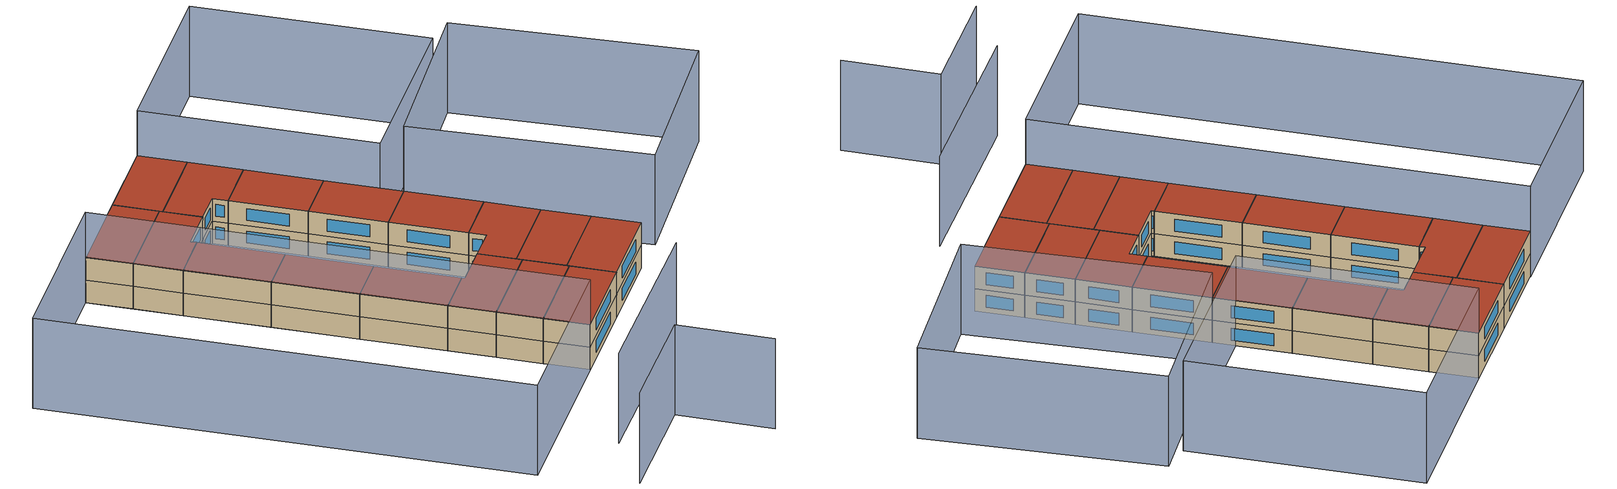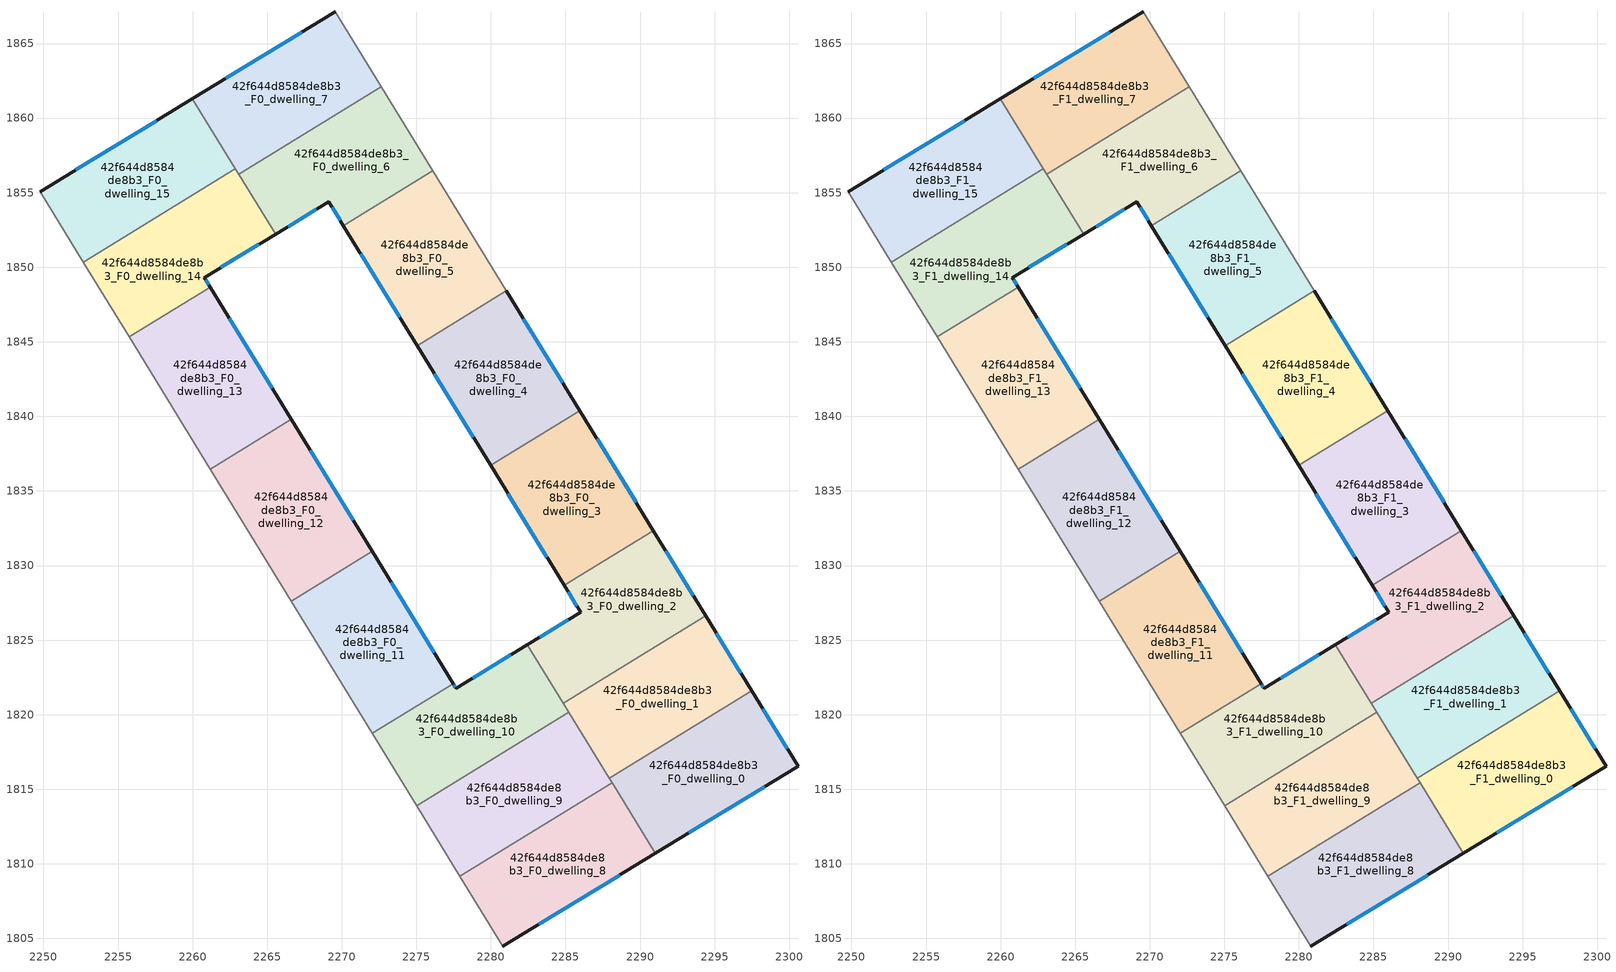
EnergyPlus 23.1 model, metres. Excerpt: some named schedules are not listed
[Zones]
42f644d8584de8b3_F0_dwelling_0
 floor ground (EU_floor_Construction): 2297.49,1821.59 2300.59,1816.54 2291.03,1810.71 2287.95,1815.73 z0
 wall outside (EU_wall_Construction): 2291.03,1810.71 2300.59,1816.54 2297.49,1821.59 z0:3
 wall to 42f644d8584de8b3_F0_dwelling_1 (EU_wall_Construction): 2297.49,1821.59 2287.95,1815.73 z0:3
 wall to 42f644d8584de8b3_F0_dwelling_8 (EU_wall_Construction): 2288.13,1815.44 2291.03,1810.71 z0:3
 wall to 42f644d8584de8b3_F0_dwelling_9 (EU_wall_Construction): 2287.95,1815.73 2288.13,1815.44 z0:3
 window (EU_Window_Construction): 2293.27,1812.08 2298.35,1815.17 / 2299.86,1817.72 2298.22,1820.4 z0.7:2.3
42f644d8584de8b3_F0_dwelling_1
 floor ground (EU_floor_Construction): 2294.4,1826.63 2297.49,1821.59 2287.95,1815.73 2284.85,1820.77 z0
 wall outside (EU_wall_Construction): 2297.49,1821.59 2294.4,1826.63 z0:3
 wall to 42f644d8584de8b3_F0_dwelling_2 (EU_wall_Construction): 2294.4,1826.63 2284.85,1820.77 z0:3
 wall to 42f644d8584de8b3_F0_dwelling_9 (EU_wall_Construction): 2285.24,1820.15 2287.95,1815.73 z0:3
 wall to 42f644d8584de8b3_F0_dwelling_10 (EU_wall_Construction): 2284.86,1820.77 2285.24,1820.15 z0:3
 window (EU_Window_Construction): 2296.76,1822.77 2295.13,1825.45 z0.7:2.3
42f644d8584de8b3_F0_dwelling_10
 floor ground (EU_floor_Construction): 2282.45,1824.69 2285.24,1820.15 2275.03,1813.89 2272.05,1818.76 2277.48,1822.09 2277.67,1821.78 z0
 wall outside (EU_wall_Construction): 2282.45,1824.69 2277.67,1821.78 2277.48,1822.09 z0:3
 wall to 42f644d8584de8b3_F0_dwelling_9 (EU_wall_Construction): 2275.03,1813.89 2285.24,1820.15 z0:3
 wall adiabatic (EU_wall_Construction): 2272.05,1818.76 2275.03,1813.89 z0:3
 wall to 42f644d8584de8b3_F0_dwelling_11 (EU_wall_Construction): 2277.48,1822.09 2272.05,1818.76 z0:3
 wall to 42f644d8584de8b3_F0_dwelling_2 (EU_wall_Construction): 2284.86,1820.77 2282.45,1824.69 z0:3
 window (EU_Window_Construction): 2281.33,1824 2278.79,1822.46 / 2277.62,1821.85 2277.52,1822.01 z0.7:2.3
42f644d8584de8b3_F0_dwelling_11
 floor ground (EU_floor_Construction): 2272.04,1830.94 2277.48,1822.09 2272.05,1818.76 2266.61,1827.61 z0
 wall outside (EU_wall_Construction): 2277.48,1822.09 2272.04,1830.94 z0:3
 wall adiabatic (EU_wall_Construction): 2266.61,1827.61 2272.05,1818.76 z0:3
 wall to 42f644d8584de8b3_F0_dwelling_12 (EU_wall_Construction): 2272.04,1830.94 2266.61,1827.61 z0:3
 window (EU_Window_Construction): 2276.2,1824.17 2273.32,1828.86 z0.7:2.3
42f644d8584de8b3_F0_dwelling_12
 floor ground (EU_floor_Construction): 2266.61,1839.8 2272.04,1830.94 2266.61,1827.61 2261.18,1836.47 z0
 wall outside (EU_wall_Construction): 2272.04,1830.94 2266.61,1839.8 z0:3
 wall adiabatic (EU_wall_Construction): 2261.18,1836.47 2266.61,1827.61 z0:3
 wall to 42f644d8584de8b3_F0_dwelling_13 (EU_wall_Construction): 2266.61,1839.8 2261.18,1836.47 z0:3
 window (EU_Window_Construction): 2270.77,1833.02 2267.89,1837.72 z0.7:2.3
42f644d8584de8b3_F0_dwelling_13
 floor ground (EU_floor_Construction): 2261.17,1848.66 2266.61,1839.8 2261.18,1836.47 2255.74,1845.33 z0
 wall outside (EU_wall_Construction): 2266.61,1839.8 2261.17,1848.66 z0:3
 wall adiabatic (EU_wall_Construction): 2255.74,1845.33 2261.18,1836.47 z0:3
 wall to 42f644d8584de8b3_F0_dwelling_14 (EU_wall_Construction): 2261.17,1848.66 2255.74,1845.33 z0:3
 window (EU_Window_Construction): 2265.33,1841.88 2262.45,1846.58 z0.7:2.3
42f644d8584de8b3_F0_dwelling_14
 floor ground (EU_floor_Construction): 2262.87,1856.6 2265.56,1852.21 2260.78,1849.3 2261.17,1848.66 2255.74,1845.33 2252.67,1850.34 z0
 wall outside (EU_wall_Construction): 2261.17,1848.66 2260.78,1849.3 2265.56,1852.21 z0:3
 wall adiabatic (EU_wall_Construction): 2252.67,1850.34 2255.74,1845.33 z0:3
 wall to 42f644d8584de8b3_F0_dwelling_15 (EU_wall_Construction): 2262.87,1856.6 2252.67,1850.34 z0:3
 wall to 42f644d8584de8b3_F0_dwelling_6 (EU_wall_Construction): 2265.56,1852.21 2263.09,1856.24 z0:3
 wall to 42f644d8584de8b3_F0_dwelling_7 (EU_wall_Construction): 2263.09,1856.24 2262.87,1856.6 z0:3
 window (EU_Window_Construction): 2261.9,1849.99 2264.44,1851.53 / 2261.08,1848.81 2260.87,1849.15 z0.7:2.3
42f644d8584de8b3_F0_dwelling_15
 floor ground (EU_floor_Construction): 2259.99,1861.3 2262.87,1856.6 2252.67,1850.34 2249.77,1855.07 z0
 wall outside (EU_wall_Construction): 2259.99,1861.3 2249.77,1855.07 z0:3
 wall adiabatic (EU_wall_Construction): 2249.77,1855.07 2252.67,1850.34 z0:3
 wall to 42f644d8584de8b3_F0_dwelling_7 (EU_wall_Construction): 2262.87,1856.6 2259.99,1861.3 z0:3
 window (EU_Window_Construction): 2257.59,1859.83 2252.17,1856.53 z0.7:2.3
42f644d8584de8b3_F0_dwelling_2
 floor ground (EU_floor_Construction): 2290.9,1832.34 2294.4,1826.63 2284.85,1820.77 2282.45,1824.69 2286.03,1826.86 2284.91,1828.67 z0
 wall outside (EU_wall_Construction): 2294.4,1826.63 2290.9,1832.34 / 2284.91,1828.67 2286.03,1826.86 2282.45,1824.69 z0:3
 wall to 42f644d8584de8b3_F0_dwelling_3 (EU_wall_Construction): 2290.9,1832.34 2284.91,1828.67 z0:3
 window (EU_Window_Construction): 2293.58,1827.97 2291.72,1831 / 2285.19,1826.35 2283.29,1825.2 / 2285.17,1828.25 2285.76,1827.29 z0.7:2.3
42f644d8584de8b3_F0_dwelling_3
 floor ground (EU_floor_Construction): 2285.96,1840.38 2290.9,1832.34 2284.91,1828.67 2279.98,1836.71 z0
 wall outside (EU_wall_Construction): 2279.98,1836.71 2284.91,1828.67 / 2290.9,1832.34 2285.96,1840.38 z0:3
 wall to 42f644d8584de8b3_F0_dwelling_4 (EU_wall_Construction): 2285.96,1840.38 2279.98,1836.71 z0:3
 window (EU_Window_Construction): 2281.14,1834.82 2283.76,1830.56 / 2289.74,1834.23 2287.12,1838.49 z0.7:2.3
42f644d8584de8b3_F0_dwelling_4
 floor ground (EU_floor_Construction): 2281.03,1848.42 2285.96,1840.38 2279.98,1836.71 2275.05,1844.75 z0
 wall outside (EU_wall_Construction): 2275.05,1844.75 2279.98,1836.71 / 2285.96,1840.38 2281.03,1848.42 z0:3
 wall to 42f644d8584de8b3_F0_dwelling_5 (EU_wall_Construction): 2281.03,1848.42 2275.05,1844.75 z0:3
 window (EU_Window_Construction): 2276.21,1842.86 2278.82,1838.6 / 2284.8,1842.27 2282.19,1846.53 z0.7:2.3
42f644d8584de8b3_F0_dwelling_5
 floor ground (EU_floor_Construction): 2276.09,1856.46 2281.03,1848.42 2275.05,1844.75 2270.11,1852.79 z0
 wall outside (EU_wall_Construction): 2270.11,1852.79 2275.05,1844.75 z0:3
 wall to 42f644d8584de8b3_F0_dwelling_6 (EU_wall_Construction): 2276.09,1856.46 2270.11,1852.79 z0:3
 wall adiabatic (EU_wall_Construction): 2281.03,1848.42 2276.09,1856.46 z0:3
 window (EU_Window_Construction): 2271.27,1850.9 2273.89,1846.64 z0.7:2.3
42f644d8584de8b3_F0_dwelling_6
 floor ground (EU_floor_Construction): 2272.64,1862.1 2276.09,1856.46 2270.11,1852.79 2269.13,1854.39 2265.56,1852.21 2263.09,1856.24 z0
 wall outside (EU_wall_Construction): 2265.56,1852.21 2269.13,1854.39 2270.11,1852.79 z0:3
 wall to 42f644d8584de8b3_F0_dwelling_7 (EU_wall_Construction): 2272.64,1862.1 2263.09,1856.24 z0:3
 wall adiabatic (EU_wall_Construction): 2276.09,1856.46 2272.64,1862.1 z0:3
 window (EU_Window_Construction): 2269.36,1854.01 2269.88,1853.17 / 2266.4,1852.73 2268.3,1853.88 z0.7:2.3
42f644d8584de8b3_F0_dwelling_7
 floor ground (EU_floor_Construction): 2269.55,1867.12 2272.64,1862.1 2263.09,1856.24 2259.99,1861.3 z0
 wall outside (EU_wall_Construction): 2269.55,1867.12 2259.99,1861.3 z0:3
 wall adiabatic (EU_wall_Construction): 2272.64,1862.1 2269.55,1867.12 z0:3
 window (EU_Window_Construction): 2267.31,1865.75 2262.24,1862.66 z0.7:2.3
42f644d8584de8b3_F0_dwelling_8
 floor ground (EU_floor_Construction): 2288.13,1815.44 2291.03,1810.71 2280.81,1804.48 2277.92,1809.18 z0
 wall outside (EU_wall_Construction): 2280.81,1804.48 2291.03,1810.71 z0:3
 wall adiabatic (EU_wall_Construction): 2277.92,1809.18 2280.81,1804.48 z0:3
 wall to 42f644d8584de8b3_F0_dwelling_9 (EU_wall_Construction): 2288.13,1815.44 2277.92,1809.18 z0:3
 window (EU_Window_Construction): 2283.21,1805.95 2288.63,1809.25 z0.7:2.3
42f644d8584de8b3_F0_dwelling_9
 floor ground (EU_floor_Construction): 2285.24,1820.15 2288.13,1815.44 2277.92,1809.18 2275.03,1813.89 z0
 wall adiabatic (EU_wall_Construction): 2275.03,1813.89 2277.92,1809.18 z0:3
42f644d8584de8b3_F1_dwelling_0
 floor to 42f644d8584de8b3_F0_dwelling_0 (EU_floor_Construction): 2297.49,1821.59 2300.59,1816.54 2291.03,1810.71 2287.95,1815.73 z3
 wall outside (EU_wall_Construction): 2291.03,1810.71 2300.59,1816.54 2297.49,1821.59 z3:6
 wall to 42f644d8584de8b3_F1_dwelling_1 (EU_wall_Construction): 2297.49,1821.59 2287.95,1815.73 z3:6
 wall to 42f644d8584de8b3_F1_dwelling_8 (EU_wall_Construction): 2288.13,1815.44 2291.03,1810.71 z3:6
 wall to 42f644d8584de8b3_F1_dwelling_9 (EU_wall_Construction): 2287.95,1815.73 2288.13,1815.44 z3:6
 window (EU_Window_Construction): 2293.27,1812.08 2298.35,1815.17 / 2299.86,1817.72 2298.22,1820.4 z3.7:5.3
 roof outside (EU_roof_Construction): 2300.59,1816.54 2297.49,1821.59 2287.95,1815.73 2291.03,1810.71 z6
42f644d8584de8b3_F1_dwelling_1
 floor to 42f644d8584de8b3_F0_dwelling_1 (EU_floor_Construction): 2294.4,1826.63 2297.49,1821.59 2287.95,1815.73 2284.85,1820.77 z3
 wall outside (EU_wall_Construction): 2297.49,1821.59 2294.4,1826.63 z3:6
 wall to 42f644d8584de8b3_F1_dwelling_2 (EU_wall_Construction): 2294.4,1826.63 2284.85,1820.77 z3:6
 wall to 42f644d8584de8b3_F1_dwelling_9 (EU_wall_Construction): 2285.24,1820.15 2287.95,1815.73 z3:6
 wall to 42f644d8584de8b3_F1_dwelling_10 (EU_wall_Construction): 2284.86,1820.77 2285.24,1820.15 z3:6
 window (EU_Window_Construction): 2296.76,1822.77 2295.13,1825.45 z3.7:5.3
 roof outside (EU_roof_Construction): 2297.49,1821.59 2294.4,1826.63 2284.85,1820.77 2287.95,1815.73 z6
42f644d8584de8b3_F1_dwelling_10
 floor to 42f644d8584de8b3_F0_dwelling_10 (EU_floor_Construction): 2282.45,1824.69 2285.24,1820.15 2275.03,1813.89 2272.05,1818.76 2277.48,1822.09 2277.67,1821.78 z3
 wall outside (EU_wall_Construction): 2282.45,1824.69 2277.67,1821.78 2277.48,1822.09 z3:6
 wall to 42f644d8584de8b3_F1_dwelling_9 (EU_wall_Construction): 2275.03,1813.89 2285.24,1820.15 z3:6
 wall adiabatic (EU_wall_Construction): 2272.05,1818.76 2275.03,1813.89 z3:6
 wall to 42f644d8584de8b3_F1_dwelling_11 (EU_wall_Construction): 2277.48,1822.09 2272.05,1818.76 z3:6
 wall to 42f644d8584de8b3_F1_dwelling_2 (EU_wall_Construction): 2284.86,1820.77 2282.45,1824.69 z3:6
 window (EU_Window_Construction): 2281.33,1824 2278.79,1822.46 / 2277.62,1821.85 2277.52,1822.01 z3.7:5.3
 roof outside (EU_roof_Construction): 2285.24,1820.15 2282.45,1824.69 2277.67,1821.78 2277.48,1822.09 2272.05,1818.76 2275.03,1813.89 z6
42f644d8584de8b3_F1_dwelling_11
 floor to 42f644d8584de8b3_F0_dwelling_11 (EU_floor_Construction): 2272.04,1830.94 2277.48,1822.09 2272.05,1818.76 2266.61,1827.61 z3
 wall outside (EU_wall_Construction): 2277.48,1822.09 2272.04,1830.94 z3:6
 wall adiabatic (EU_wall_Construction): 2266.61,1827.61 2272.05,1818.76 z3:6
 wall to 42f644d8584de8b3_F1_dwelling_12 (EU_wall_Construction): 2272.04,1830.94 2266.61,1827.61 z3:6
 window (EU_Window_Construction): 2276.2,1824.17 2273.32,1828.86 z3.7:5.3
 roof outside (EU_roof_Construction): 2277.48,1822.09 2272.04,1830.94 2266.61,1827.61 2272.05,1818.76 z6
42f644d8584de8b3_F1_dwelling_12
 floor to 42f644d8584de8b3_F0_dwelling_12 (EU_floor_Construction): 2266.61,1839.8 2272.04,1830.94 2266.61,1827.61 2261.18,1836.47 z3
 wall outside (EU_wall_Construction): 2272.04,1830.94 2266.61,1839.8 z3:6
 wall adiabatic (EU_wall_Construction): 2261.18,1836.47 2266.61,1827.61 z3:6
 wall to 42f644d8584de8b3_F1_dwelling_13 (EU_wall_Construction): 2266.61,1839.8 2261.18,1836.47 z3:6
 window (EU_Window_Construction): 2270.77,1833.02 2267.89,1837.72 z3.7:5.3
 roof outside (EU_roof_Construction): 2272.04,1830.94 2266.61,1839.8 2261.18,1836.47 2266.61,1827.61 z6
42f644d8584de8b3_F1_dwelling_13
 floor to 42f644d8584de8b3_F0_dwelling_13 (EU_floor_Construction): 2261.17,1848.66 2266.61,1839.8 2261.18,1836.47 2255.74,1845.33 z3
 wall outside (EU_wall_Construction): 2266.61,1839.8 2261.17,1848.66 z3:6
 wall adiabatic (EU_wall_Construction): 2255.74,1845.33 2261.18,1836.47 z3:6
 wall to 42f644d8584de8b3_F1_dwelling_14 (EU_wall_Construction): 2261.17,1848.66 2255.74,1845.33 z3:6
 window (EU_Window_Construction): 2265.33,1841.88 2262.45,1846.58 z3.7:5.3
 roof outside (EU_roof_Construction): 2266.61,1839.8 2261.17,1848.66 2255.74,1845.33 2261.18,1836.47 z6
42f644d8584de8b3_F1_dwelling_14
 floor to 42f644d8584de8b3_F0_dwelling_14 (EU_floor_Construction): 2262.87,1856.6 2265.56,1852.21 2260.78,1849.3 2261.17,1848.66 2255.74,1845.33 2252.67,1850.34 z3
 wall outside (EU_wall_Construction): 2261.17,1848.66 2260.78,1849.3 2265.56,1852.21 z3:6
 wall adiabatic (EU_wall_Construction): 2252.67,1850.34 2255.74,1845.33 z3:6
 wall to 42f644d8584de8b3_F1_dwelling_15 (EU_wall_Construction): 2262.87,1856.6 2252.67,1850.34 z3:6
 wall to 42f644d8584de8b3_F1_dwelling_6 (EU_wall_Construction): 2265.56,1852.21 2263.09,1856.24 z3:6
 wall to 42f644d8584de8b3_F1_dwelling_7 (EU_wall_Construction): 2263.09,1856.24 2262.87,1856.6 z3:6
 window (EU_Window_Construction): 2261.9,1849.99 2264.44,1851.53 / 2261.08,1848.81 2260.87,1849.15 z3.7:5.3
 roof outside (EU_roof_Construction): 2261.17,1848.66 2260.78,1849.3 2265.56,1852.21 2262.87,1856.6 2252.67,1850.34 2255.74,1845.33 z6
42f644d8584de8b3_F1_dwelling_15
 floor to 42f644d8584de8b3_F0_dwelling_15 (EU_floor_Construction): 2259.99,1861.3 2262.87,1856.6 2252.67,1850.34 2249.77,1855.07 z3
 wall outside (EU_wall_Construction): 2259.99,1861.3 2249.77,1855.07 z3:6
 wall adiabatic (EU_wall_Construction): 2249.77,1855.07 2252.67,1850.34 z3:6
 wall to 42f644d8584de8b3_F1_dwelling_7 (EU_wall_Construction): 2262.87,1856.6 2259.99,1861.3 z3:6
 window (EU_Window_Construction): 2257.59,1859.83 2252.17,1856.53 z3.7:5.3
 roof outside (EU_roof_Construction): 2262.87,1856.6 2259.99,1861.3 2249.77,1855.07 2252.67,1850.34 z6
42f644d8584de8b3_F1_dwelling_2
 floor to 42f644d8584de8b3_F0_dwelling_2 (EU_floor_Construction): 2290.9,1832.34 2294.4,1826.63 2284.85,1820.77 2282.45,1824.69 2286.03,1826.86 2284.91,1828.67 z3
 wall outside (EU_wall_Construction): 2294.4,1826.63 2290.9,1832.34 / 2284.91,1828.67 2286.03,1826.86 2282.45,1824.69 z3:6
 wall to 42f644d8584de8b3_F1_dwelling_3 (EU_wall_Construction): 2290.9,1832.34 2284.91,1828.67 z3:6
 window (EU_Window_Construction): 2293.58,1827.97 2291.72,1831 / 2285.19,1826.35 2283.29,1825.2 / 2285.17,1828.25 2285.76,1827.29 z3.7:5.3
 roof outside (EU_roof_Construction): 2294.4,1826.63 2290.9,1832.34 2284.91,1828.67 2286.03,1826.86 2282.45,1824.69 2284.85,1820.77 z6
42f644d8584de8b3_F1_dwelling_3
 floor to 42f644d8584de8b3_F0_dwelling_3 (EU_floor_Construction): 2285.96,1840.38 2290.9,1832.34 2284.91,1828.67 2279.98,1836.71 z3
 wall outside (EU_wall_Construction): 2279.98,1836.71 2284.91,1828.67 / 2290.9,1832.34 2285.96,1840.38 z3:6
 wall to 42f644d8584de8b3_F1_dwelling_4 (EU_wall_Construction): 2285.96,1840.38 2279.98,1836.71 z3:6
 window (EU_Window_Construction): 2281.14,1834.82 2283.76,1830.56 / 2289.74,1834.23 2287.12,1838.49 z3.7:5.3
 roof outside (EU_roof_Construction): 2290.9,1832.34 2285.96,1840.38 2279.98,1836.71 2284.91,1828.67 z6
42f644d8584de8b3_F1_dwelling_4
 floor to 42f644d8584de8b3_F0_dwelling_4 (EU_floor_Construction): 2281.03,1848.42 2285.96,1840.38 2279.98,1836.71 2275.05,1844.75 z3
 wall outside (EU_wall_Construction): 2275.05,1844.75 2279.98,1836.71 / 2285.96,1840.38 2281.03,1848.42 z3:6
 wall to 42f644d8584de8b3_F1_dwelling_5 (EU_wall_Construction): 2281.03,1848.42 2275.05,1844.75 z3:6
 window (EU_Window_Construction): 2276.21,1842.86 2278.82,1838.6 / 2284.8,1842.27 2282.19,1846.53 z3.7:5.3
 roof outside (EU_roof_Construction): 2285.96,1840.38 2281.03,1848.42 2275.05,1844.75 2279.98,1836.71 z6
42f644d8584de8b3_F1_dwelling_5
 floor to 42f644d8584de8b3_F0_dwelling_5 (EU_floor_Construction): 2276.09,1856.46 2281.03,1848.42 2275.05,1844.75 2270.11,1852.79 z3
 wall outside (EU_wall_Construction): 2270.11,1852.79 2275.05,1844.75 z3:6
 wall to 42f644d8584de8b3_F1_dwelling_6 (EU_wall_Construction): 2276.09,1856.46 2270.11,1852.79 z3:6
 wall adiabatic (EU_wall_Construction): 2281.03,1848.42 2276.09,1856.46 z3:6
 window (EU_Window_Construction): 2271.27,1850.9 2273.89,1846.64 z3.7:5.3
 roof outside (EU_roof_Construction): 2281.03,1848.42 2276.09,1856.46 2270.11,1852.79 2275.05,1844.75 z6
42f644d8584de8b3_F1_dwelling_6
 floor to 42f644d8584de8b3_F0_dwelling_6 (EU_floor_Construction): 2272.64,1862.1 2276.09,1856.46 2270.11,1852.79 2269.13,1854.39 2265.56,1852.21 2263.09,1856.24 z3
 wall outside (EU_wall_Construction): 2265.56,1852.21 2269.13,1854.39 2270.11,1852.79 z3:6
 wall to 42f644d8584de8b3_F1_dwelling_7 (EU_wall_Construction): 2272.64,1862.1 2263.09,1856.24 z3:6
 wall adiabatic (EU_wall_Construction): 2276.09,1856.46 2272.64,1862.1 z3:6
 window (EU_Window_Construction): 2269.36,1854.01 2269.88,1853.17 / 2266.4,1852.73 2268.3,1853.88 z3.7:5.3
 roof outside (EU_roof_Construction): 2276.09,1856.46 2272.64,1862.1 2263.09,1856.24 2265.56,1852.21 2269.13,1854.39 2270.11,1852.79 z6
42f644d8584de8b3_F1_dwelling_7
 floor to 42f644d8584de8b3_F0_dwelling_7 (EU_floor_Construction): 2269.55,1867.12 2272.64,1862.1 2263.09,1856.24 2259.99,1861.3 z3
 wall outside (EU_wall_Construction): 2269.55,1867.12 2259.99,1861.3 z3:6
 wall adiabatic (EU_wall_Construction): 2272.64,1862.1 2269.55,1867.12 z3:6
 window (EU_Window_Construction): 2267.31,1865.75 2262.24,1862.66 z3.7:5.3
 roof outside (EU_roof_Construction): 2272.64,1862.1 2269.55,1867.12 2259.99,1861.3 2263.09,1856.24 z6
42f644d8584de8b3_F1_dwelling_8
 floor to 42f644d8584de8b3_F0_dwelling_8 (EU_floor_Construction): 2288.13,1815.44 2291.03,1810.71 2280.81,1804.48 2277.92,1809.18 z3
 wall outside (EU_wall_Construction): 2280.81,1804.48 2291.03,1810.71 z3:6
 wall adiabatic (EU_wall_Construction): 2277.92,1809.18 2280.81,1804.48 z3:6
 wall to 42f644d8584de8b3_F1_dwelling_9 (EU_wall_Construction): 2288.13,1815.44 2277.92,1809.18 z3:6
 window (EU_Window_Construction): 2283.21,1805.95 2288.63,1809.25 z3.7:5.3
 roof outside (EU_roof_Construction): 2291.03,1810.71 2288.13,1815.44 2277.92,1809.18 2280.81,1804.48 z6
42f644d8584de8b3_F1_dwelling_9
 floor to 42f644d8584de8b3_F0_dwelling_9 (EU_floor_Construction): 2285.24,1820.15 2288.13,1815.44 2277.92,1809.18 2275.03,1813.89 z3
 wall adiabatic (EU_wall_Construction): 2275.03,1813.89 2277.92,1809.18 z3:6
 roof outside (EU_roof_Construction): 2288.13,1815.44 2285.24,1820.15 2275.03,1813.89 2277.92,1809.18 z6
shading: 2271.91,1790.55 2293.52,1803.53 / 2267.55,1782.66 2280.84,1790.64 / 2280.84,1790.64 2286.94,1780.49 / 2249.74,1855.12 2280.81,1804.48 / 2280.81,1804.48 2260.34,1791.93 / 2260.34,1791.93 2229.28,1842.56 / 2229.28,1842.56 2249.74,1855.12 / 2305.29,1819.12 2289.01,1843.56 / 2289.01,1843.56 2308.44,1856.5 / 2308.44,1856.5 2324.72,1832.06 / 2324.72,1832.06 2305.29,1819.12 / 2289.83,1879.56 2304.8,1855.15 / 2304.8,1855.15 2284.53,1842.71 / 2284.53,1842.71 2269.55,1867.12 / 2269.55,1867.12 2289.83,1879.56 z0:12
[Building]
EU S2 Campaign: North Axis=0; Terrain=City; Solar Distribution=FullExterior
[Site:Location]
Budapest.Ferenc.Liszt.Intl.AP: Latitude=47.437; Longitude=19.256; Time Zone=1; Elevation=185
[SizingPeriod:WeatherFileDays]
AnnualSizingPeriod: Begin Month=1; Begin Day of Month=1; End Month=12; End Day of Month=31; Day of Week for Start Day=Monday; Use Weather File Daylight Saving Period=No; Use Weather File Rain and Snow Indicators=No
[MATERIAL]
EU_InternalMass_Material: Roughness=MediumRough; Thickness=0.1; Conductivity=1; Density=1800; Specific Heat=900; Thermal Absorptance=0.9; Solar Absorptance=0.7; Visible Absorptance=0.7
[MATERIAL:NOMASS] Roughness=MediumRough; Thermal Absorptance=0.9; Solar Absorptance=0.7; Visible Absorptance=0.7
Name | Thermal Resistance
EU_wall_NoMass | 0.832559
EU_roof_NoMass | 1.39638
EU_floor_NoMass | 0.872794
[WINDOWMATERIAL:SIMPLEGLAZINGSYSTEM]
EU_Window_SimpleGlazing: UFactor=2.79869; Solar Heat Gain Coefficient=0.75; Visible Transmittance=0.75
[CONSTRUCTION]
EU_wall_Construction: EU_wall_NoMass
EU_roof_Construction: EU_roof_NoMass
EU_floor_Construction: EU_floor_NoMass
EU_Window_Construction: EU_Window_SimpleGlazing
EU_InternalMass_Construction: EU_InternalMass_Material
[ZONE] Type=1; Multiplier=1; Ceiling Height=autocalculate; Floor Area=autocalculate; Part of Total Floor Area=Yes
Name | Volume
42f644d8584de8b3_F0_dwelling_0; 42f644d8584de8b3_F1_dwelling_0; 42f644d8584de8b3_F0_dwelling_7; 42f644d8584de8b3_F1_dwelling_7 | 198.548
42f644d8584de8b3_F0_dwelling_1; 42f644d8584de8b3_F1_dwelling_1 | 198.597
42f644d8584de8b3_F0_dwelling_10; 42f644d8584de8b3_F1_dwelling_10; 42f644d8584de8b3_F0_dwelling_5; 42f644d8584de8b3_F1_dwelling_5 | 198.574
42f644d8584de8b3_F0_dwelling_11; 42f644d8584de8b3_F1_dwelling_11; 42f644d8584de8b3_F0_dwelling_9; 42f644d8584de8b3_F1_dwelling_9 | 198.556
42f644d8584de8b3_F0_dwelling_12; 42f644d8584de8b3_F1_dwelling_12 | 198.566
42f644d8584de8b3_F0_dwelling_13; 42f644d8584de8b3_F1_dwelling_13 | 198.583
42f644d8584de8b3_F0_dwelling_14; 42f644d8584de8b3_F1_dwelling_14 | 198.559
42f644d8584de8b3_F0_dwelling_15; 42f644d8584de8b3_F1_dwelling_15; 42f644d8584de8b3_F0_dwelling_8; 42f644d8584de8b3_F1_dwelling_8 | 198.558
42f644d8584de8b3_F0_dwelling_2; 42f644d8584de8b3_F1_dwelling_2 | 198.557
42f644d8584de8b3_F0_dwelling_3; 42f644d8584de8b3_F1_dwelling_3; 42f644d8584de8b3_F0_dwelling_4; 42f644d8584de8b3_F1_dwelling_4 | 198.569
42f644d8584de8b3_F0_dwelling_6; 42f644d8584de8b3_F1_dwelling_6 | 198.585
[INTERNALMASS] Construction=EU_InternalMass_Construction
Name | Zone or ZoneList | Surface Area
42f644d8584de8b3_F0_dwelling_0_EU_InternalMass | 42f644d8584de8b3_F0_dwelling_0 | 66.1825
42f644d8584de8b3_F0_dwelling_1_EU_InternalMass | 42f644d8584de8b3_F0_dwelling_1 | 66.199
42f644d8584de8b3_F0_dwelling_2_EU_InternalMass | 42f644d8584de8b3_F0_dwelling_2 | 66.1857
42f644d8584de8b3_F0_dwelling_3_EU_InternalMass | 42f644d8584de8b3_F0_dwelling_3 | 66.1897
42f644d8584de8b3_F0_dwelling_4_EU_InternalMass | 42f644d8584de8b3_F0_dwelling_4 | 66.1897
42f644d8584de8b3_F0_dwelling_5_EU_InternalMass | 42f644d8584de8b3_F0_dwelling_5 | 66.1913
42f644d8584de8b3_F0_dwelling_6_EU_InternalMass | 42f644d8584de8b3_F0_dwelling_6 | 66.1952
42f644d8584de8b3_F0_dwelling_7_EU_InternalMass | 42f644d8584de8b3_F0_dwelling_7 | 66.1825
42f644d8584de8b3_F0_dwelling_8_EU_InternalMass | 42f644d8584de8b3_F0_dwelling_8 | 66.186
42f644d8584de8b3_F0_dwelling_9_EU_InternalMass | 42f644d8584de8b3_F0_dwelling_9 | 66.1852
42f644d8584de8b3_F0_dwelling_10_EU_InternalMass | 42f644d8584de8b3_F0_dwelling_10 | 66.1913
42f644d8584de8b3_F0_dwelling_11_EU_InternalMass | 42f644d8584de8b3_F0_dwelling_11 | 66.1853
42f644d8584de8b3_F0_dwelling_12_EU_InternalMass | 42f644d8584de8b3_F0_dwelling_12 | 66.1886
42f644d8584de8b3_F0_dwelling_13_EU_InternalMass | 42f644d8584de8b3_F0_dwelling_13 | 66.1941
42f644d8584de8b3_F0_dwelling_14_EU_InternalMass | 42f644d8584de8b3_F0_dwelling_14 | 66.1864
42f644d8584de8b3_F0_dwelling_15_EU_InternalMass | 42f644d8584de8b3_F0_dwelling_15 | 66.186
42f644d8584de8b3_F1_dwelling_0_EU_InternalMass | 42f644d8584de8b3_F1_dwelling_0 | 66.1825
42f644d8584de8b3_F1_dwelling_1_EU_InternalMass | 42f644d8584de8b3_F1_dwelling_1 | 66.199
42f644d8584de8b3_F1_dwelling_2_EU_InternalMass | 42f644d8584de8b3_F1_dwelling_2 | 66.1857
42f644d8584de8b3_F1_dwelling_3_EU_InternalMass | 42f644d8584de8b3_F1_dwelling_3 | 66.1897
42f644d8584de8b3_F1_dwelling_4_EU_InternalMass | 42f644d8584de8b3_F1_dwelling_4 | 66.1897
42f644d8584de8b3_F1_dwelling_5_EU_InternalMass | 42f644d8584de8b3_F1_dwelling_5 | 66.1913
42f644d8584de8b3_F1_dwelling_6_EU_InternalMass | 42f644d8584de8b3_F1_dwelling_6 | 66.1952
42f644d8584de8b3_F1_dwelling_7_EU_InternalMass | 42f644d8584de8b3_F1_dwelling_7 | 66.1825
42f644d8584de8b3_F1_dwelling_8_EU_InternalMass | 42f644d8584de8b3_F1_dwelling_8 | 66.186
42f644d8584de8b3_F1_dwelling_9_EU_InternalMass | 42f644d8584de8b3_F1_dwelling_9 | 66.1852
42f644d8584de8b3_F1_dwelling_10_EU_InternalMass | 42f644d8584de8b3_F1_dwelling_10 | 66.1913
42f644d8584de8b3_F1_dwelling_11_EU_InternalMass | 42f644d8584de8b3_F1_dwelling_11 | 66.1853
42f644d8584de8b3_F1_dwelling_12_EU_InternalMass | 42f644d8584de8b3_F1_dwelling_12 | 66.1886
42f644d8584de8b3_F1_dwelling_13_EU_InternalMass | 42f644d8584de8b3_F1_dwelling_13 | 66.1941
42f644d8584de8b3_F1_dwelling_14_EU_InternalMass | 42f644d8584de8b3_F1_dwelling_14 | 66.1864
42f644d8584de8b3_F1_dwelling_15_EU_InternalMass | 42f644d8584de8b3_F1_dwelling_15 | 66.186
[OTHEREQUIPMENT] Fuel Type=Electricity; Design Level Calculation Method=Watts/Area; Power per Zone Floor Area=1; Fraction Latent=0; Fraction Radiant=0; Fraction Lost=0; Carbon Dioxide Generation Rate=0; EndUse Subcategory=EU_Step8_InternalGains
Name | Zone or ZoneList or Space or SpaceList | Schedule
EU_Step8_InternalGain_42f644d8584de8b3_F0_dwelling_0_f000 | 42f644d8584de8b3_F0_dwelling_0 | EU_Step8_GainSchedule_42f644d8584de8b3_F0_dwelling_0_f000
EU_Step8_InternalGain_42f644d8584de8b3_F0_dwelling_1_f000 | 42f644d8584de8b3_F0_dwelling_1 | EU_Step8_GainSchedule_42f644d8584de8b3_F0_dwelling_1_f000
EU_Step8_InternalGain_42f644d8584de8b3_F0_dwelling_2_f000 | 42f644d8584de8b3_F0_dwelling_2 | EU_Step8_GainSchedule_42f644d8584de8b3_F0_dwelling_2_f000
EU_Step8_InternalGain_42f644d8584de8b3_F0_dwelling_3_f000 | 42f644d8584de8b3_F0_dwelling_3 | EU_Step8_GainSchedule_42f644d8584de8b3_F0_dwelling_3_f000
EU_Step8_InternalGain_42f644d8584de8b3_F0_dwelling_4_f000 | 42f644d8584de8b3_F0_dwelling_4 | EU_Step8_GainSchedule_42f644d8584de8b3_F0_dwelling_4_f000
EU_Step8_InternalGain_42f644d8584de8b3_F0_dwelling_5_f000 | 42f644d8584de8b3_F0_dwelling_5 | EU_Step8_GainSchedule_42f644d8584de8b3_F0_dwelling_5_f000
EU_Step8_InternalGain_42f644d8584de8b3_F0_dwelling_6_f000 | 42f644d8584de8b3_F0_dwelling_6 | EU_Step8_GainSchedule_42f644d8584de8b3_F0_dwelling_6_f000
EU_Step8_InternalGain_42f644d8584de8b3_F0_dwelling_7_f000 | 42f644d8584de8b3_F0_dwelling_7 | EU_Step8_GainSchedule_42f644d8584de8b3_F0_dwelling_7_f000
EU_Step8_InternalGain_42f644d8584de8b3_F0_dwelling_8_f000 | 42f644d8584de8b3_F0_dwelling_8 | EU_Step8_GainSchedule_42f644d8584de8b3_F0_dwelling_8_f000
EU_Step8_InternalGain_42f644d8584de8b3_F0_dwelling_9_f000 | 42f644d8584de8b3_F0_dwelling_9 | EU_Step8_GainSchedule_42f644d8584de8b3_F0_dwelling_9_f000
EU_Step8_InternalGain_42f644d8584de8b3_F0_dwelling_10_f000 | 42f644d8584de8b3_F0_dwelling_10 | EU_Step8_GainSchedule_42f644d8584de8b3_F0_dwelling_10_f000
EU_Step8_InternalGain_42f644d8584de8b3_F0_dwelling_11_f000 | 42f644d8584de8b3_F0_dwelling_11 | EU_Step8_GainSchedule_42f644d8584de8b3_F0_dwelling_11_f000
EU_Step8_InternalGain_42f644d8584de8b3_F0_dwelling_12_f000 | 42f644d8584de8b3_F0_dwelling_12 | EU_Step8_GainSchedule_42f644d8584de8b3_F0_dwelling_12_f000
EU_Step8_InternalGain_42f644d8584de8b3_F0_dwelling_13_f000 | 42f644d8584de8b3_F0_dwelling_13 | EU_Step8_GainSchedule_42f644d8584de8b3_F0_dwelling_13_f000
EU_Step8_InternalGain_42f644d8584de8b3_F0_dwelling_14_f000 | 42f644d8584de8b3_F0_dwelling_14 | EU_Step8_GainSchedule_42f644d8584de8b3_F0_dwelling_14_f000
EU_Step8_InternalGain_42f644d8584de8b3_F0_dwelling_15_f000 | 42f644d8584de8b3_F0_dwelling_15 | EU_Step8_GainSchedule_42f644d8584de8b3_F0_dwelling_15_f000
EU_Step8_InternalGain_42f644d8584de8b3_F1_dwelling_0_f000 | 42f644d8584de8b3_F1_dwelling_0 | EU_Step8_GainSchedule_42f644d8584de8b3_F1_dwelling_0_f000
EU_Step8_InternalGain_42f644d8584de8b3_F1_dwelling_1_f000 | 42f644d8584de8b3_F1_dwelling_1 | EU_Step8_GainSchedule_42f644d8584de8b3_F1_dwelling_1_f000
EU_Step8_InternalGain_42f644d8584de8b3_F1_dwelling_2_f000 | 42f644d8584de8b3_F1_dwelling_2 | EU_Step8_GainSchedule_42f644d8584de8b3_F1_dwelling_2_f000
EU_Step8_InternalGain_42f644d8584de8b3_F1_dwelling_3_f000 | 42f644d8584de8b3_F1_dwelling_3 | EU_Step8_GainSchedule_42f644d8584de8b3_F1_dwelling_3_f000
EU_Step8_InternalGain_42f644d8584de8b3_F1_dwelling_4_f000 | 42f644d8584de8b3_F1_dwelling_4 | EU_Step8_GainSchedule_42f644d8584de8b3_F1_dwelling_4_f000
EU_Step8_InternalGain_42f644d8584de8b3_F1_dwelling_5_f000 | 42f644d8584de8b3_F1_dwelling_5 | EU_Step8_GainSchedule_42f644d8584de8b3_F1_dwelling_5_f000
EU_Step8_InternalGain_42f644d8584de8b3_F1_dwelling_6_f000 | 42f644d8584de8b3_F1_dwelling_6 | EU_Step8_GainSchedule_42f644d8584de8b3_F1_dwelling_6_f000
EU_Step8_InternalGain_42f644d8584de8b3_F1_dwelling_7_f000 | 42f644d8584de8b3_F1_dwelling_7 | EU_Step8_GainSchedule_42f644d8584de8b3_F1_dwelling_7_f000
EU_Step8_InternalGain_42f644d8584de8b3_F1_dwelling_8_f000 | 42f644d8584de8b3_F1_dwelling_8 | EU_Step8_GainSchedule_42f644d8584de8b3_F1_dwelling_8_f000
EU_Step8_InternalGain_42f644d8584de8b3_F1_dwelling_9_f000 | 42f644d8584de8b3_F1_dwelling_9 | EU_Step8_GainSchedule_42f644d8584de8b3_F1_dwelling_9_f000
EU_Step8_InternalGain_42f644d8584de8b3_F1_dwelling_10_f000 | 42f644d8584de8b3_F1_dwelling_10 | EU_Step8_GainSchedule_42f644d8584de8b3_F1_dwelling_10_f000
EU_Step8_InternalGain_42f644d8584de8b3_F1_dwelling_11_f000 | 42f644d8584de8b3_F1_dwelling_11 | EU_Step8_GainSchedule_42f644d8584de8b3_F1_dwelling_11_f000
EU_Step8_InternalGain_42f644d8584de8b3_F1_dwelling_12_f000 | 42f644d8584de8b3_F1_dwelling_12 | EU_Step8_GainSchedule_42f644d8584de8b3_F1_dwelling_12_f000
EU_Step8_InternalGain_42f644d8584de8b3_F1_dwelling_13_f000 | 42f644d8584de8b3_F1_dwelling_13 | EU_Step8_GainSchedule_42f644d8584de8b3_F1_dwelling_13_f000
EU_Step8_InternalGain_42f644d8584de8b3_F1_dwelling_14_f000 | 42f644d8584de8b3_F1_dwelling_14 | EU_Step8_GainSchedule_42f644d8584de8b3_F1_dwelling_14_f000
EU_Step8_InternalGain_42f644d8584de8b3_F1_dwelling_15_f000 | 42f644d8584de8b3_F1_dwelling_15 | EU_Step8_GainSchedule_42f644d8584de8b3_F1_dwelling_15_f000
[ZONEVENTILATION:DESIGNFLOWRATE] Schedule=EU_AlwaysOn; Design Flow Rate Calculation Method=AirChanges/Hour; Air Changes per Hour=0.475469; Ventilation Type=Natural; Fan Pressure Rise=0; Fan Total Efficiency=1; Constant Term Coefficient=1; Temperature Term Coefficient=0; Velocity Term Coefficient=0; Velocity Squared Term Coefficient=0; Minimum Indoor Temperature=-100; Maximum Indoor Temperature=100; Delta Temperature=-100; Minimum Outdoor Temperature=-100; Maximum Outdoor Temperature=100; Maximum Wind Speed=40
Name | Zone or ZoneList or Space or SpaceList
EU_ConstantAir_42f644d8584de8b3_F0_dwelling_0 | 42f644d8584de8b3_F0_dwelling_0
EU_ConstantAir_42f644d8584de8b3_F0_dwelling_1 | 42f644d8584de8b3_F0_dwelling_1
EU_ConstantAir_42f644d8584de8b3_F0_dwelling_2 | 42f644d8584de8b3_F0_dwelling_2
EU_ConstantAir_42f644d8584de8b3_F0_dwelling_3 | 42f644d8584de8b3_F0_dwelling_3
EU_ConstantAir_42f644d8584de8b3_F0_dwelling_4 | 42f644d8584de8b3_F0_dwelling_4
EU_ConstantAir_42f644d8584de8b3_F0_dwelling_5 | 42f644d8584de8b3_F0_dwelling_5
EU_ConstantAir_42f644d8584de8b3_F0_dwelling_6 | 42f644d8584de8b3_F0_dwelling_6
EU_ConstantAir_42f644d8584de8b3_F0_dwelling_7 | 42f644d8584de8b3_F0_dwelling_7
EU_ConstantAir_42f644d8584de8b3_F0_dwelling_8 | 42f644d8584de8b3_F0_dwelling_8
EU_ConstantAir_42f644d8584de8b3_F0_dwelling_9 | 42f644d8584de8b3_F0_dwelling_9
EU_ConstantAir_42f644d8584de8b3_F0_dwelling_10 | 42f644d8584de8b3_F0_dwelling_10
EU_ConstantAir_42f644d8584de8b3_F0_dwelling_11 | 42f644d8584de8b3_F0_dwelling_11
EU_ConstantAir_42f644d8584de8b3_F0_dwelling_12 | 42f644d8584de8b3_F0_dwelling_12
EU_ConstantAir_42f644d8584de8b3_F0_dwelling_13 | 42f644d8584de8b3_F0_dwelling_13
EU_ConstantAir_42f644d8584de8b3_F0_dwelling_14 | 42f644d8584de8b3_F0_dwelling_14
EU_ConstantAir_42f644d8584de8b3_F0_dwelling_15 | 42f644d8584de8b3_F0_dwelling_15
EU_ConstantAir_42f644d8584de8b3_F1_dwelling_0 | 42f644d8584de8b3_F1_dwelling_0
EU_ConstantAir_42f644d8584de8b3_F1_dwelling_1 | 42f644d8584de8b3_F1_dwelling_1
EU_ConstantAir_42f644d8584de8b3_F1_dwelling_2 | 42f644d8584de8b3_F1_dwelling_2
EU_ConstantAir_42f644d8584de8b3_F1_dwelling_3 | 42f644d8584de8b3_F1_dwelling_3
EU_ConstantAir_42f644d8584de8b3_F1_dwelling_4 | 42f644d8584de8b3_F1_dwelling_4
EU_ConstantAir_42f644d8584de8b3_F1_dwelling_5 | 42f644d8584de8b3_F1_dwelling_5
EU_ConstantAir_42f644d8584de8b3_F1_dwelling_6 | 42f644d8584de8b3_F1_dwelling_6
EU_ConstantAir_42f644d8584de8b3_F1_dwelling_7 | 42f644d8584de8b3_F1_dwelling_7
EU_ConstantAir_42f644d8584de8b3_F1_dwelling_8 | 42f644d8584de8b3_F1_dwelling_8
EU_ConstantAir_42f644d8584de8b3_F1_dwelling_9 | 42f644d8584de8b3_F1_dwelling_9
EU_ConstantAir_42f644d8584de8b3_F1_dwelling_10 | 42f644d8584de8b3_F1_dwelling_10
EU_ConstantAir_42f644d8584de8b3_F1_dwelling_11 | 42f644d8584de8b3_F1_dwelling_11
EU_ConstantAir_42f644d8584de8b3_F1_dwelling_12 | 42f644d8584de8b3_F1_dwelling_12
EU_ConstantAir_42f644d8584de8b3_F1_dwelling_13 | 42f644d8584de8b3_F1_dwelling_13
EU_ConstantAir_42f644d8584de8b3_F1_dwelling_14 | 42f644d8584de8b3_F1_dwelling_14
EU_ConstantAir_42f644d8584de8b3_F1_dwelling_15 | 42f644d8584de8b3_F1_dwelling_15
[HVACTEMPLATE:ZONE:IDEALLOADSAIRSYSTEM] System Availability Schedule=EU_AlwaysOn; Maximum Heating Supply Air Temperature=50; Minimum Cooling Supply Air Temperature=13; Maximum Heating Supply Air Humidity Ratio=0.0156; Minimum Cooling Supply Air Humidity Ratio=0.0077; Heating Limit=NoLimit; Cooling Limit=NoLimit; Heating Availability Schedule=EU_AlwaysOn; Cooling Availability Schedule=EU_CoolingOff; Dehumidification Control Type=ConstantSensibleHeatRatio; Cooling Sensible Heat Ratio=0.7; Dehumidification Setpoint=60; Humidification Control Type=None; Humidification Setpoint=30; Outdoor Air Method=None; Outdoor Air Flow Rate per Person=0.00944; Outdoor Air Flow Rate per Zone Floor Area=0; Outdoor Air Flow Rate per Zone=0; Demand Controlled Ventilation Type=None; Outdoor Air Economizer Type=NoEconomizer; Heat Recovery Type=None; Sensible Heat Recovery Effectiveness=0.7; Latent Heat Recovery Effectiveness=0.65
Name | Template Thermostat
42f644d8584de8b3_F0_dwelling_0 | EU_HeatOnly_42f644d8584de8b3_F0_dwelling_0
42f644d8584de8b3_F0_dwelling_1 | EU_HeatOnly_42f644d8584de8b3_F0_dwelling_1
42f644d8584de8b3_F0_dwelling_2 | EU_HeatOnly_42f644d8584de8b3_F0_dwelling_2
42f644d8584de8b3_F0_dwelling_3 | EU_HeatOnly_42f644d8584de8b3_F0_dwelling_3
42f644d8584de8b3_F0_dwelling_4 | EU_HeatOnly_42f644d8584de8b3_F0_dwelling_4
42f644d8584de8b3_F0_dwelling_5 | EU_HeatOnly_42f644d8584de8b3_F0_dwelling_5
42f644d8584de8b3_F0_dwelling_6 | EU_HeatOnly_42f644d8584de8b3_F0_dwelling_6
42f644d8584de8b3_F0_dwelling_7 | EU_HeatOnly_42f644d8584de8b3_F0_dwelling_7
42f644d8584de8b3_F0_dwelling_8 | EU_HeatOnly_42f644d8584de8b3_F0_dwelling_8
42f644d8584de8b3_F0_dwelling_9 | EU_HeatOnly_42f644d8584de8b3_F0_dwelling_9
42f644d8584de8b3_F0_dwelling_10 | EU_HeatOnly_42f644d8584de8b3_F0_dwelling_10
42f644d8584de8b3_F0_dwelling_11 | EU_HeatOnly_42f644d8584de8b3_F0_dwelling_11
42f644d8584de8b3_F0_dwelling_12 | EU_HeatOnly_42f644d8584de8b3_F0_dwelling_12
42f644d8584de8b3_F0_dwelling_13 | EU_HeatOnly_42f644d8584de8b3_F0_dwelling_13
42f644d8584de8b3_F0_dwelling_14 | EU_HeatOnly_42f644d8584de8b3_F0_dwelling_14
42f644d8584de8b3_F0_dwelling_15 | EU_HeatOnly_42f644d8584de8b3_F0_dwelling_15
42f644d8584de8b3_F1_dwelling_0 | EU_HeatOnly_42f644d8584de8b3_F1_dwelling_0
42f644d8584de8b3_F1_dwelling_1 | EU_HeatOnly_42f644d8584de8b3_F1_dwelling_1
42f644d8584de8b3_F1_dwelling_2 | EU_HeatOnly_42f644d8584de8b3_F1_dwelling_2
42f644d8584de8b3_F1_dwelling_3 | EU_HeatOnly_42f644d8584de8b3_F1_dwelling_3
42f644d8584de8b3_F1_dwelling_4 | EU_HeatOnly_42f644d8584de8b3_F1_dwelling_4
42f644d8584de8b3_F1_dwelling_5 | EU_HeatOnly_42f644d8584de8b3_F1_dwelling_5
42f644d8584de8b3_F1_dwelling_6 | EU_HeatOnly_42f644d8584de8b3_F1_dwelling_6
42f644d8584de8b3_F1_dwelling_7 | EU_HeatOnly_42f644d8584de8b3_F1_dwelling_7
42f644d8584de8b3_F1_dwelling_8 | EU_HeatOnly_42f644d8584de8b3_F1_dwelling_8
42f644d8584de8b3_F1_dwelling_9 | EU_HeatOnly_42f644d8584de8b3_F1_dwelling_9
42f644d8584de8b3_F1_dwelling_10 | EU_HeatOnly_42f644d8584de8b3_F1_dwelling_10
42f644d8584de8b3_F1_dwelling_11 | EU_HeatOnly_42f644d8584de8b3_F1_dwelling_11
42f644d8584de8b3_F1_dwelling_12 | EU_HeatOnly_42f644d8584de8b3_F1_dwelling_12
42f644d8584de8b3_F1_dwelling_13 | EU_HeatOnly_42f644d8584de8b3_F1_dwelling_13
42f644d8584de8b3_F1_dwelling_14 | EU_HeatOnly_42f644d8584de8b3_F1_dwelling_14
42f644d8584de8b3_F1_dwelling_15 | EU_HeatOnly_42f644d8584de8b3_F1_dwelling_15
[SIZING:ZONE] Zone Cooling Design Supply Air Temperature Input Method=SupplyAirTemperature; Zone Cooling Design Supply Air Temperature=13; Zone Heating Design Supply Air Temperature Input Method=SupplyAirTemperature; Zone Heating Design Supply Air Temperature=50; Zone Cooling Design Supply Air Humidity Ratio=0.008; Zone Heating Design Supply Air Humidity Ratio=0.008; Cooling Design Air Flow Method=DesignDay; Cooling Design Air Flow Rate=0; Cooling Minimum Air Flow per Zone Floor Area=0.000762; Cooling Minimum Air Flow=0; Cooling Minimum Air Flow Fraction=0.2; Heating Design Air Flow Method=DesignDay; Heating Design Air Flow Rate=0; Heating Maximum Air Flow per Zone Floor Area=0.002032; Heating Maximum Air Flow=0.141576; Heating Maximum Air Flow Fraction=0.3; Account for Dedicated Outdoor Air System=No; Dedicated Outdoor Air System Control Strategy=NeutralSupplyAir; Dedicated Outdoor Air Low Setpoint Temperature for Design=autosize; Dedicated Outdoor Air High Setpoint Temperature for Design=autosize; Zone Load Sizing Method=Sensible Load Only No Latent Load; Zone Latent Cooling Design Supply Air Humidity Ratio Input Method=HumidityRatioDifference; Zone Cooling Design Supply Air Humidity Ratio Difference=0.005; Zone Latent Heating Design Supply Air Humidity Ratio Input Method=HumidityRatioDifference; Zone Humidification Design Supply Air Humidity Ratio Difference=0.005
42f644d8584de8b3_F0_dwelling_0; 42f644d8584de8b3_F0_dwelling_1; 42f644d8584de8b3_F0_dwelling_2; 42f644d8584de8b3_F0_dwelling_3; 42f644d8584de8b3_F0_dwelling_4; 42f644d8584de8b3_F0_dwelling_5; 42f644d8584de8b3_F0_dwelling_6; 42f644d8584de8b3_F0_dwelling_7; 42f644d8584de8b3_F0_dwelling_8; 42f644d8584de8b3_F0_dwelling_9; 42f644d8584de8b3_F0_dwelling_10; 42f644d8584de8b3_F0_dwelling_11; 42f644d8584de8b3_F0_dwelling_12; 42f644d8584de8b3_F0_dwelling_13; 42f644d8584de8b3_F0_dwelling_14; 42f644d8584de8b3_F0_dwelling_15; 42f644d8584de8b3_F1_dwelling_0; 42f644d8584de8b3_F1_dwelling_1; 42f644d8584de8b3_F1_dwelling_2; 42f644d8584de8b3_F1_dwelling_3; 42f644d8584de8b3_F1_dwelling_4; 42f644d8584de8b3_F1_dwelling_5; 42f644d8584de8b3_F1_dwelling_6; 42f644d8584de8b3_F1_dwelling_7; 42f644d8584de8b3_F1_dwelling_8; 42f644d8584de8b3_F1_dwelling_9; 42f644d8584de8b3_F1_dwelling_10; 42f644d8584de8b3_F1_dwelling_11; 42f644d8584de8b3_F1_dwelling_12; 42f644d8584de8b3_F1_dwelling_13; 42f644d8584de8b3_F1_dwelling_14; 42f644d8584de8b3_F1_dwelling_15
[SCHEDULE:FILE] Column Number=1; Rows to Skip at Top=0; Number of Hours of Data=8760; Column Separator=Comma; Interpolate to Timestep=No; Minutes per Item=60; Adjust Schedule for Daylight Savings=Yes
Name | File
EU_Step8_GainSchedule_42f644d8584de8b3_F0_dwelling_0_f000 | ../../schedules/42f644d8584de8b3/42f644d8584de8b3_F0_dwelling_0_f000_gain.csv
EU_Step8_GainSchedule_42f644d8584de8b3_F0_dwelling_1_f000 | ../../schedules/42f644d8584de8b3/42f644d8584de8b3_F0_dwelling_1_f000_gain.csv
EU_Step8_GainSchedule_42f644d8584de8b3_F0_dwelling_2_f000 | ../../schedules/42f644d8584de8b3/42f644d8584de8b3_F0_dwelling_2_f000_gain.csv
EU_Step8_GainSchedule_42f644d8584de8b3_F0_dwelling_3_f000 | ../../schedules/42f644d8584de8b3/42f644d8584de8b3_F0_dwelling_3_f000_gain.csv
EU_Step8_GainSchedule_42f644d8584de8b3_F0_dwelling_4_f000 | ../../schedules/42f644d8584de8b3/42f644d8584de8b3_F0_dwelling_4_f000_gain.csv
EU_Step8_GainSchedule_42f644d8584de8b3_F0_dwelling_5_f000 | ../../schedules/42f644d8584de8b3/42f644d8584de8b3_F0_dwelling_5_f000_gain.csv
EU_Step8_GainSchedule_42f644d8584de8b3_F0_dwelling_6_f000 | ../../schedules/42f644d8584de8b3/42f644d8584de8b3_F0_dwelling_6_f000_gain.csv
EU_Step8_GainSchedule_42f644d8584de8b3_F0_dwelling_7_f000 | ../../schedules/42f644d8584de8b3/42f644d8584de8b3_F0_dwelling_7_f000_gain.csv
EU_Step8_GainSchedule_42f644d8584de8b3_F0_dwelling_8_f000 | ../../schedules/42f644d8584de8b3/42f644d8584de8b3_F0_dwelling_8_f000_gain.csv
EU_Step8_GainSchedule_42f644d8584de8b3_F0_dwelling_9_f000 | ../../schedules/42f644d8584de8b3/42f644d8584de8b3_F0_dwelling_9_f000_gain.csv
EU_Step8_GainSchedule_42f644d8584de8b3_F0_dwelling_10_f000 | ../../schedules/42f644d8584de8b3/42f644d8584de8b3_F0_dwelling_10_f000_gain.csv
EU_Step8_GainSchedule_42f644d8584de8b3_F0_dwelling_11_f000 | ../../schedules/42f644d8584de8b3/42f644d8584de8b3_F0_dwelling_11_f000_gain.csv
EU_Step8_GainSchedule_42f644d8584de8b3_F0_dwelling_12_f000 | ../../schedules/42f644d8584de8b3/42f644d8584de8b3_F0_dwelling_12_f000_gain.csv
EU_Step8_GainSchedule_42f644d8584de8b3_F0_dwelling_13_f000 | ../../schedules/42f644d8584de8b3/42f644d8584de8b3_F0_dwelling_13_f000_gain.csv
EU_Step8_GainSchedule_42f644d8584de8b3_F0_dwelling_14_f000 | ../../schedules/42f644d8584de8b3/42f644d8584de8b3_F0_dwelling_14_f000_gain.csv
EU_Step8_GainSchedule_42f644d8584de8b3_F0_dwelling_15_f000 | ../../schedules/42f644d8584de8b3/42f644d8584de8b3_F0_dwelling_15_f000_gain.csv
EU_Step8_GainSchedule_42f644d8584de8b3_F1_dwelling_0_f000 | ../../schedules/42f644d8584de8b3/42f644d8584de8b3_F1_dwelling_0_f000_gain.csv
EU_Step8_GainSchedule_42f644d8584de8b3_F1_dwelling_1_f000 | ../../schedules/42f644d8584de8b3/42f644d8584de8b3_F1_dwelling_1_f000_gain.csv
EU_Step8_GainSchedule_42f644d8584de8b3_F1_dwelling_2_f000 | ../../schedules/42f644d8584de8b3/42f644d8584de8b3_F1_dwelling_2_f000_gain.csv
EU_Step8_GainSchedule_42f644d8584de8b3_F1_dwelling_3_f000 | ../../schedules/42f644d8584de8b3/42f644d8584de8b3_F1_dwelling_3_f000_gain.csv
EU_Step8_GainSchedule_42f644d8584de8b3_F1_dwelling_4_f000 | ../../schedules/42f644d8584de8b3/42f644d8584de8b3_F1_dwelling_4_f000_gain.csv
EU_Step8_GainSchedule_42f644d8584de8b3_F1_dwelling_5_f000 | ../../schedules/42f644d8584de8b3/42f644d8584de8b3_F1_dwelling_5_f000_gain.csv
EU_Step8_GainSchedule_42f644d8584de8b3_F1_dwelling_6_f000 | ../../schedules/42f644d8584de8b3/42f644d8584de8b3_F1_dwelling_6_f000_gain.csv
EU_Step8_GainSchedule_42f644d8584de8b3_F1_dwelling_7_f000 | ../../schedules/42f644d8584de8b3/42f644d8584de8b3_F1_dwelling_7_f000_gain.csv
EU_Step8_GainSchedule_42f644d8584de8b3_F1_dwelling_8_f000 | ../../schedules/42f644d8584de8b3/42f644d8584de8b3_F1_dwelling_8_f000_gain.csv
EU_Step8_GainSchedule_42f644d8584de8b3_F1_dwelling_9_f000 | ../../schedules/42f644d8584de8b3/42f644d8584de8b3_F1_dwelling_9_f000_gain.csv
EU_Step8_GainSchedule_42f644d8584de8b3_F1_dwelling_10_f000 | ../../schedules/42f644d8584de8b3/42f644d8584de8b3_F1_dwelling_10_f000_gain.csv
EU_Step8_GainSchedule_42f644d8584de8b3_F1_dwelling_11_f000 | ../../schedules/42f644d8584de8b3/42f644d8584de8b3_F1_dwelling_11_f000_gain.csv
EU_Step8_GainSchedule_42f644d8584de8b3_F1_dwelling_12_f000 | ../../schedules/42f644d8584de8b3/42f644d8584de8b3_F1_dwelling_12_f000_gain.csv
EU_Step8_GainSchedule_42f644d8584de8b3_F1_dwelling_13_f000 | ../../schedules/42f644d8584de8b3/42f644d8584de8b3_F1_dwelling_13_f000_gain.csv
EU_Step8_GainSchedule_42f644d8584de8b3_F1_dwelling_14_f000 | ../../schedules/42f644d8584de8b3/42f644d8584de8b3_F1_dwelling_14_f000_gain.csv
